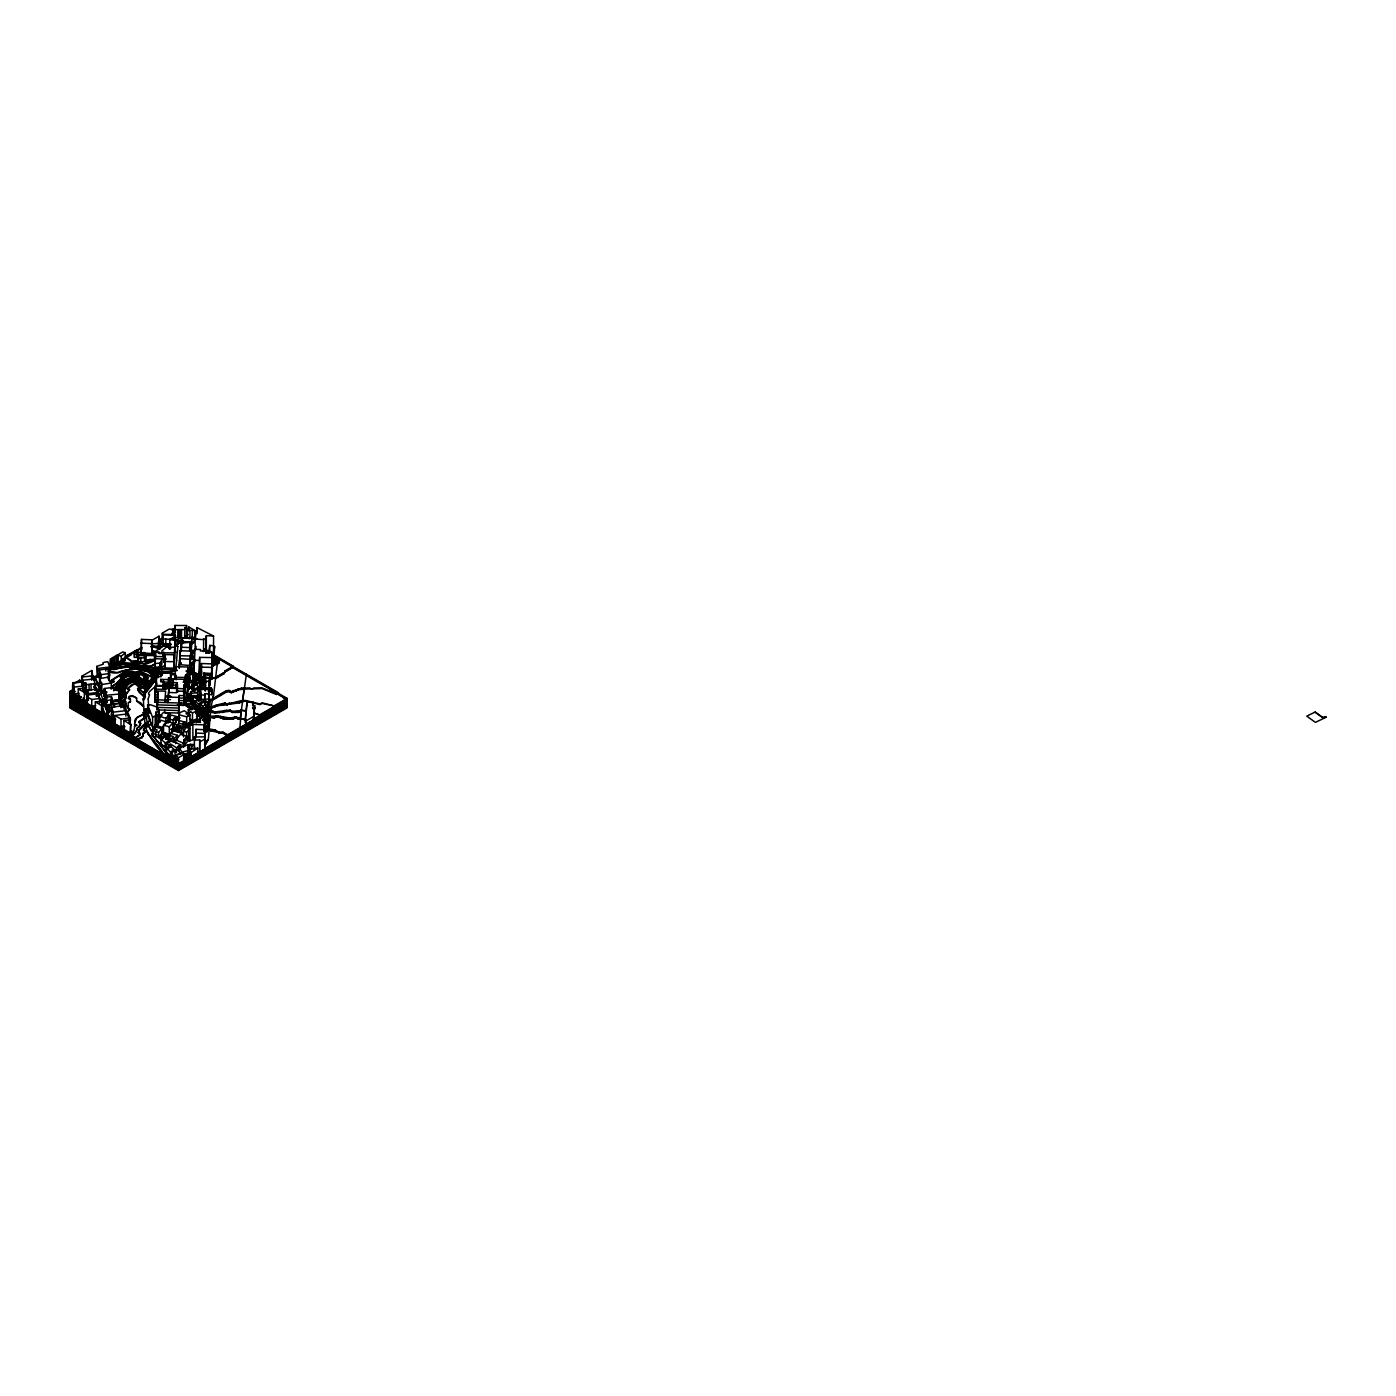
<?xml version="1.0" encoding="UTF-8"?>
<svg xmlns="http://www.w3.org/2000/svg" width="1396" height="1396" viewBox="0 0 1396 1396"><rect width="100%" height="100%" fill="white"/><g stroke="black" fill="none" stroke-linecap="round" stroke-linejoin="round"><path stroke-width="1.5" d="M121.347 701.926L119.288 700.74L121.347 701.926L121.347 703.933L119.724 704.247M122.935 704.631L122.813 701.717L120.754 701.158L120.562 699.361L120.876 696.534L122.935 695.348L120.597 698.873M125.64 703.549L125.64 701.333L123.581 700.146M125.78 703.636L125.291 708.104M128.38 705.765L127.856 707.807L129.915 708.994L127.35 711.663L128.17 715.38L127.35 712.292L129.915 709.622L127.856 708.435L128.38 702.746L130.439 701.56L128.38 702.746M130.439 702.188L130.439 699.187L128.38 698L129.409 696.22L132.498 695.627L136.616 698L132.498 696.255L129.409 696.848L128.38 698.628L130.439 699.187M136.616 701.001L140.717 702.746L143.683 706.655L136.616 701.001L136.616 698M69.8 699.658L137.715 739.496L142.2 737.629L143.369 732.917L145.428 731.731M169.527 756.283L165.409 754.66L165.409 748.657L167.415 747.436L165.409 748.657M165.409 754.66L165.409 753.561L169.527 755.777L169.527 759.127L169.527 758.028L69.8 700.286M196.539 675.524L194.009 675.821L194.009 674.006L198.005 673.884L198.197 675.35L196.539 675.524L196.382 679.032L194.009 678.945L192.98 676.1L194.009 677.793M162.861 671.79L142.479 669.033L154.433 670.342L154.433 671.581L160.488 669.312L160.488 668.056L124.768 664.67L142.078 663.554L145.132 664.513L152.827 661.338L145.969 661.966L145.987 654.235L154.572 654.358L154.572 656.242M173.837 629.177L173.819 630.207L171.987 630.259L173.837 629.177L173.819 634.36M174.919 625.443L174.884 629.613L178.025 629.596L178.007 637.623L180.381 638.269L184.656 637.501L184.778 635.861L186.453 635.808L186.541 625.53L174.919 625.443L174.884 635.546M205.456 689.45L205.491 685.506L203.956 684.616L203.38 681.283M205.491 677.915L205.456 681.178L209.26 681.318L209.522 677.967L201.198 677.793L201.443 673.57M246.272 675.315L246.377 674.251L241.142 711.89M175.407 635.11L174.779 639.211L165.81 639.246L162.739 638.722L162.634 634.936L175.407 635.11L175.407 640.572M165.06 661.495L165.217 654.584L174.326 654.759L173.889 668.16L165.06 667.951L165.06 661.495L173.889 661.721L174.326 654.759M165.06 667.951L165.217 660.413M174.57 652.874L174.709 647.221L166.159 647.238L161.831 651.042L161.831 652.822L174.57 652.874L174.57 659.278L174.832 636.75M154.572 654.358L154.45 659.854L155.549 656.225M134.487 651.164L134.4 654.235L137.052 654.323L137.052 657.446L134.4 657.376L134.487 651.164L137.279 651.269L137.279 654.41M134.4 657.376L134.487 654.305M208.039 720.039L209.854 719.935L210.395 713.74L208.353 739.531L205.142 745.447M138.169 657.499L138.431 659.47L138.221 652.229L144.835 652.944C142.078 656.731 147.592 657.83 144.73 658.319L144.591 661.599L138.379 661.756L138.431 658.842M186.541 625.53L186.453 627.903L184.778 627.956L184.656 629.596L178.025 629.596M144.591 661.599L144.73 654.48L138.169 654.358L138.379 661.756M204.654 732.691L204.654 717.649L199.733 718.172L199.541 721.732L191.235 720.476L191.235 724.768M160.994 666.852L161.762 658.982L155.078 658.72L154.747 667.305L160.994 666.852L161.081 661.582M204.636 686.134C199.715 689.118 207.463 686.256 202.595 685.419L202.176 682.33L200.762 688.211M179.299 668.44L179.63 659.191L181.358 658.807L190.24 659.278L189.594 670.429L190.327 668.667M190.083 661.913L190.502 667.585L190.24 659.278M190.24 663.658L190.327 669.295L190.502 661.948M190.083 667.567L190.24 664.915M154.851 647.465L158.725 647.308L159.022 644.376L158.9 646.784L161.465 647.273M162.39 633.034L162.32 634.273L172.825 634.499L172.964 629.212L169.125 629.142L162.39 633.034L162.32 639.926L162.39 638.042L158.83 640.101L158.882 641.706L161.936 641.34L161.936 640.083L162.145 644.917L163.349 646.086L168.776 646.156L159.58 643.643M169.823 639.525L174.832 640.467L175.146 636.07L169.823 639.525L169.823 649.035M125.64 701.333L123.581 700.775L125.692 698.192L123.633 700.007M125.692 698.82L126.111 693.69L129.549 689.572L127.49 688.385L131.468 684.895L135.726 683.639C143.247 684.598 135.185 691.683 139.583 687.216M193.416 675.664L194.637 649.297L200.535 649.489L200.343 650.92L209.871 651.356L212.593 652.822L212.07 673.012L212.593 652.822M205.334 678.543L201.198 678.421L201.443 663.536L211.878 663.885L211.546 678.7L211.895 651.897M155.235 662.105L155.549 651.827L159.004 651.897L158.865 653.52L164.03 653.677L163.664 662.35L164.03 653.677M154.747 667.305L155.078 661.861M174.832 651.88L175.146 636.07M160.488 669.312L175.669 669.277L176.559 660.221M179.63 660.291L179.107 667.48M137.052 657.446L137.279 651.269M204.095 731.295L204.654 717.649M189.699 647.587L190.135 642.247L181.428 643.207L181.131 647.255L189.699 647.587L189.699 651.129M171.185 644.69L162.739 644.184L162.651 640.031L159.196 641.026L162.651 640.659M206.835 688.874L211.878 689.013L211.668 691.491L208.318 691.404M208.318 694.527L211.668 694.632L211.878 692.137M176.559 660.849L177.275 651.792M181.34 663.571L179.63 663.589L180.171 650.78L190.868 651.025L189.961 660.936M179.63 660.919L180.346 651.88M179.735 661.39L180.171 655.806M204.095 724.838L192.857 724.454L192.892 739.95L188.792 740.944L189.036 723.163L191.235 723.006L191.235 720.476M188.792 740.944L189.036 723.163M192.386 674.687L193.573 670.499M192.98 677.2L192.474 672.924M200.727 681.108C203.816 677.13 195.196 674.826 200.169 673.413L199.645 670.935L199.331 675.263M201.931 679.817L201.879 681.074L201.931 678.037M162.983 688.769L162.983 686.256L155.305 686.012L154.747 692.224L157.8 692.311L157.12 709.883L157.8 692.311M155.357 688.088L154.747 694.719L157.8 694.824L157.12 704.858L178.601 705.521L179.299 698L183.888 698.14L185.581 679.974L187.116 680.027L187.849 672.052M155.602 687.931L156.422 676.571L161.029 676.711L161.378 672.872L170.818 673.221L170.818 675.734M156.422 679.067L154.747 697.232L157.8 697.337M185.581 677.461L183.888 703.148L154.747 702.258L155.671 689.659M156.055 685.611L156.422 681.58M157.8 699.832L157.12 707.371L178.601 708.034L179.299 700.495L183.888 700.652L185.581 682.487L187.116 682.522L187.849 674.565M163.681 683.743L168.288 684.075L170.155 677.88L168.619 677.828L168.445 679.608L160.784 679.363L160.61 681.143L163.681 681.231L163.28 688.176L163.681 681.231M161.604 672.942L161.762 671.249L170.975 671.528L170.975 675.298M161.762 673.745L161.604 675.437L161.762 671.249M162.983 686.256L162.774 688.472L168.916 688.664L167.852 702.677L167.904 699.623M163.524 688.036L163.681 686.151L165.042 685.82L164.885 687.809L163.524 688.036L184.289 688.769L185.581 674.949L187.116 675.001L187.116 687.547L184.045 687.46L183.522 692.992M167.904 702.136L164.833 702.031L165.601 691.212L154.869 690.88L154.747 702.258M165.845 688.56L165.775 689.45L155.026 689.118L155.026 691.631M166.246 687.268L166.403 685.698M166.752 685.419L166.595 687.303L167.956 687.059L168.113 685.087L166.752 685.628M167.433 685.453L167.276 687.024M167.782 685.174L167.607 687.146L168.968 686.815L169.143 684.843L167.782 685.366M168.288 686.989L168.619 682.853M169.649 683.185L169.492 684.965L169.492 682.452L177.17 682.696L177.17 685.209L168.794 684.913L168.637 686.902L170.347 686.483L170.504 684.511M168.916 688.664L167.852 700.181L154.747 699.745M169.474 684.755L169.317 686.535M169.492 682.452L169.649 680.69L173.418 680.969M170.155 680.393L170.975 671.528M170.312 681.108L170.975 674.041M170.155 684.79L169.998 686.361M170.853 684.424L170.678 686.204M171.027 686.326L171.185 684.337M169.823 684.878L169.649 686.658L171.359 686.239L171.534 684.267M171.865 684.18L171.708 685.942M172.214 684.092L172.04 685.872M185.162 679.381L172.895 678.997L172.563 685.052M172.72 683.29L172.389 685.785M172.895 684.023L172.72 685.977L163.524 685.506M174.762 678.02L174.762 675.507L176.28 675.559L176.28 678.072L174.762 678.02L175.582 666.642L187.849 667.026L187.116 687.547M174.919 678.753L175.25 675.158M175.966 679.102L176.28 675.559M175.791 688.403L175.966 684.127M176.123 679.835L176.28 678.072M177.17 682.696L176.629 691.055L184.289 691.282L184.289 688.769M176.629 691.055L177.17 685.209M176.96 692.433L177.501 686.675M177.327 688.455L177.501 684.162M183.888 695.627L179.299 695.487L178.601 713.059L164.78 712.623L164.78 710.11M179.299 703.008L178.601 710.547L159.266 709.953M178.601 713.059L179.299 695.487M180.834 705.294L181.026 702.886L180.834 705.294L183.888 705.381L185.581 674.949M183.522 690.479L184.045 684.947L187.116 685.035L187.849 677.06M187.849 667.026L187.116 677.514L176.123 677.322M205.317 690.444L205.456 687.844L211.145 687.931L211.145 689.816M211.546 678.072L211.878 674.547L207.707 674.408M180.346 652.508L181.183 643.451M177.275 652.421L177.816 646.453L176.036 645.999L177.816 646.453M191.531 655.911L193.067 656.19L193.067 659.331L191.531 659.034L192.665 652.124M191.531 659.034L191.706 653.851M194.637 660.343L193.416 673.151L196.103 673.256L199.209 676.606L199.645 657.376L212.07 657.586M199.331 675.891L199.645 657.376M209.889 652.264L206.346 651.775M209.924 674.774L209.627 677.584L205.491 677.392L205.474 674.634L209.924 674.774L209.627 685.872L210.255 673.448L203.973 672.959L204.043 682.312L206.486 682.365M200.745 700.513L200.919 693.149L197.517 690.898L204.601 688.961L209.4 689.135L208.911 701.281L209.4 689.135M204.758 693.672L204.619 702.52L204.758 693.672L208.911 693.812M245.19 719.306L246.028 722.465L245.19 719.306L246.987 701.996L252.973 702.205L252.973 705.346M245.19 722.447L246.987 703.881M173.034 638.845L178.426 640.502L175.32 642.579L175.32 645.72L178.391 643.94L177.676 643.19M246.028 722.465L245.871 724.105L246.028 719.341M190.222 669.923L192.578 668.422L190.519 667.236L194.184 664.374L194.637 659.087M194.027 668.318L193.416 674.408L199.331 674.634M199.628 742.026L199.837 740.037L194.428 740.055L194.41 736.931L204.95 736.879L205.02 738.903L199.628 742.026L199.628 751.432L199.837 740.037M252.973 702.205L252.606 705.504L254.648 705.573L254.648 708.697L252.606 708.627M252.606 707.371L254.648 707.44L253.426 719.743L254.648 705.573M193.241 682.347L193.765 676.589L199.541 676.641L199.349 681.405L199.663 678.107M191.339 641.881L181.218 641.514L181.637 637.832L191.758 638.199L191.339 648.337L191.758 638.199M181.218 647.971L181.637 643.661M190.414 661.582C189.123 656.452 193.381 655.509 190.589 659.453M141.013 653.625L141.485 639.385L152.216 639.839L152.042 650.676L154.607 651.566L152.042 650.047M141.013 652.996L141.485 649.245M143.16 653.712L151.745 654.078L152.216 639.839M151.745 654.078L152.216 650.327M211.145 687.931L210.848 690.305L205.317 689.188M196.051 681.039L196.173 680.009L197.586 680.707M199.349 678.282L193.241 679.206M196.173 680.637L196.016 682.47L196.173 678.124M143.125 735.395L143.369 732.917M205.421 703.061L205.631 701.542M134.557 724.21L136.616 725.397L134.557 724.21L136.616 717.631L143.579 713.967L145.638 726.618L148.569 724.943M136.616 724.768L134.557 725.955C135.15 731.399 128.1 740.63 130.753 724.489L123.878 720.528L123.878 729.619M143.369 733.546L145.428 732.359L145.533 730.998L143.474 729.811L145.062 726.775L145.638 727.717L148.569 726.042L146.109 717.893L146.126 716.637L148.604 715.433L138.658 722.447L140.717 723.652L139.687 725.431L140.717 723.023L138.658 721.819L146.109 716.794M205.177 699.571L199.942 702.781L200.588 707.999L198.372 707.807L195.231 705.155L195.231 701.385L199.907 699.117L205.177 699.571L205.055 704.125M195.929 712.71L208.353 712.815L206.957 718.033M207.987 716.357L207.568 718.661L202.298 716.724L207.987 716.357L206.957 718.504M213.518 653.415L214.635 646.557L212.75 645.667L209.766 645.406L208.493 652.909M216.171 660.325L214.391 658.65L216.171 660.325L215.682 662.245L213.745 662.507M196.086 711.088L198.756 712.152L210.656 710.198L210.988 706.638M210.656 710.198L210.936 707.789M205.177 741.084L204.636 744.783L205.177 729.724L196.068 729.34L195.44 738.693M238.454 711.803L240.513 710.616L246.254 710.913L241.334 709.988L239.92 727.543M244.3 687.931L242.73 698.785M185.93 671.057L189.49 671.092L189.786 663.606M189.49 671.092L189.786 669.26M122.08 697.86C127.786 694.44 117.177 700.635 124.017 701.647L123.424 706.969M122.935 695.976L123.965 691.544L121.906 690.357L125.047 687.076C126.216 679.974 134.801 677.775 139.966 682.312C144.818 694.231 147.208 688.699 153.839 679.154M213.989 660.395L214.321 660.203M214.635 646.557L213.518 664.705L213.553 636.053L197.115 627.642L195.143 639.141L195.143 649.14M195.248 674.704L194.637 672.575L193.416 672.523M213.553 636.053L206.346 635.651L205.805 638.81L203.502 639.595L195.143 639.141M205.805 653.049L206.172 650.955L208.807 651.286L209.156 652.979M195.475 650.204L196.138 646.383M217.985 657.865L213.518 695.679C208.632 704.282 224.337 689.188 229.206 690.479L231.247 691.666L241.543 688.088L249.779 687.931L251.838 689.135L253.88 687.931L262.116 687.931L276.513 693.882L278.45 693.393L276.513 694.51L262.116 688.56L238.454 689.31M210.988 707.266L213.518 695.208M191.706 656.993L192.02 655.195M209.487 702.397L210.063 699.221L205.631 699.03L205.387 700.862L209.487 702.397L209.487 705.521L210.063 699.221M195.597 712.867L197.866 713.164L197.866 714.42L208.056 714.996L207.568 721.802L206.957 717.247M124.139 697.302L125.431 691.317L123.389 690.13L125.849 688.158C126.739 677.252 146.144 682.278 139.6 689.607L144.783 694.423L145.324 692.399L144.032 691.77L153.839 679.782M135.377 719.306L134.854 721.994L135.063 720.894M136.616 730.143L137.017 727.997L139.356 726.182L137.017 728.625C136.285 735.378 128.135 738.03 136.616 730.771M204.968 723.564L204.025 728.503L206.905 728.677L207.847 723.756L204.968 723.564L204.34 730.003M223.028 732.813L218.91 732.813L214.792 730.283L207.428 729.096L207.847 726.269L204.968 726.077L204.514 729.096M204.025 731.644L206.905 731.818L207.847 723.756M191.339 687.338L187.465 690.287L189.734 676.833L188.303 675.978L190.1 672.383L188.076 672.122M185.284 703.619L189.35 681.876M191.863 708.749L191.863 709.849L185.284 705.189L189.35 683.133M178.007 637.623L174.884 637.518M160.994 663.083L154.747 663.536M189.734 677.304L188.303 676.449L189.647 675.594C190.17 671.005 197.098 665.648 190.118 672.209L190.118 673.465L194.794 673.762M166.159 672.645L166.525 673.134M192.735 651.949L193.137 650.239L193.137 653.38M194.184 683.15L194.672 681.789M194.271 683.429L194.672 681.318M139.356 726.81L139.687 724.803M197.831 688.071L197.743 688.42M209.609 682.435L210.255 673.448M200.658 687.966C198.773 693.847 202.734 683.499 199.035 689.327M191.741 746.755L192.002 745.691L191.112 749.268L188.826 749.024L190.065 744.295L194.376 744.591M190.065 744.295L189.49 746.371M194.864 678.98L194.009 677.845M69.8 699.03L135.936 737.838L140.368 733.982L138.326 732.778L139.077 729.811L143.16 725.048L150.297 720.266L147.627 713.042M138.326 732.778L139.077 729.811M153.839 678.526L146.039 688.298L140.717 681.231C135.22 676.554 125.675 678.421 124.261 685.994L120.44 690.566L122.499 691.753L121.696 694.632L119.393 696.552L119.637 695.191L121.696 694.632M123.965 691.544L123.092 694.423M139.077 730.44L150.297 720.266M192.753 671.336L192.578 671.912M191.741 746.598L191.112 748.797L188.826 749.024M148.203 698.995L149.564 694.667C143.858 692.503 164.013 683.935 153.839 681.3M145.533 731.626L143.474 730.44L145.062 727.403L151.483 724.454L147.627 714.298M190.589 660.081L191.584 658.58M205.142 744.975L206.678 741.451M188.896 715.816L189.35 714.578M145.324 693.917L143.422 699.099L145.324 693.027L144.032 692.399L153.839 680.41M145.324 694.911C139.251 706.306 148.657 695.749 144.032 694.283L153.839 682.295L144.032 694.911L145.324 695.54M120.405 692.643L118.503 691.072L123.529 684.93L118.503 691.072M120.562 692.887L120.562 692.259M138.344 661.355L131.8 661.739L126.321 657.778L127.053 655.317L137.89 649.576L136.337 649.96M126.321 657.778L127.053 655.317M195.178 682.819L195.51 681.353M123.965 692.172L121.906 690.985L125.047 687.705C125.937 678.124 139.286 680.027 141.572 684.738M188.041 690.182L192.09 685.488L194.027 686.605L194.027 683.464L191.845 684.825L191.374 687.705L192.229 682.504L194.027 683.464L195.614 682.504M122.499 691.753L122.412 692.678L120.44 691.195L124.261 686.623C125.675 679.049 135.22 677.182 140.717 681.859L146.039 688.298M139.687 735.552L140.368 733.354L138.326 732.167M124.401 683.691L126.408 679.468C134.487 673.832 142.846 680.864 146.807 687.129C142.06 681.3 134.47 674.53 126.408 680.096L125.256 681.178M126.111 693.69L126.024 694.615L129.549 689.572M189.908 638.251L189.978 630.294L195.091 630.591L188.879 627.013L187.396 630.137L187.396 637.92L195.039 638.478L195.091 630.591L195.039 638.478M116.985 690.671L122.796 684.511L124.89 679.625L122.831 678.439L127.856 675.524L139.809 678.142L147.383 685.802L141.869 679.957L137.611 677.653L127.856 676.153L122.831 679.067L124.541 680.149M113.565 690.444L122.01 683.429L123.494 679.8L121.836 678.386M122.01 683.429L123.494 679.8M123.529 685.558L124.401 683.063M186.855 636.297L187.814 634.168M185.494 637.867L187.814 634.796M190.205 664.409L194.463 660.57M190.205 665.037L194.463 661.198M142.2 737.629L143.125 735.169M125.431 691.317L123.389 690.758L123.79 689.345M159.284 711.262L155.794 712.222L155.794 722.133L159.284 721.174L159.284 711.262L157.713 707.371L150.785 704.84L147.627 705.015L147.627 714.927L152.6 727.176L155.2 726.67L157.573 724.158L156.596 725.78L155.462 724.507L156.666 725.205L151.78 734.558L172.389 760.297M159.284 720.545L155.794 721.505L156.718 724.419L151.78 734.558M123.79 689.973L125.849 688.786C127.839 680.602 139.827 679.747 141.659 688.42M122.01 682.801L113.565 689.816M163.018 653.345L163.716 652.054L163.018 656.469L163.018 653.345L158.132 652.892M187.535 673.273L188.809 670.446L187.692 676.257M187.535 673.745L188.076 671.493M156.16 722.796L158.359 722.779M154.502 726.356L155.462 724.507M156.404 722.221L156.16 722.639M155.462 725.135L151.641 730.876L148.587 726.095M178.863 722.064L178.863 714.735L180.136 712.501L184.359 710.739L189.943 714.874L189.943 722.221L186.698 724.14L182.789 723.093M116.985 690.043L120.737 685.07L122.796 684.511M73.552 691.858L69.8 694.021L104.77 714.211C99.884 708.522 108.609 718.399 109.586 710.547L109.097 709.308L107.003 709.587L106.131 707.353M75.419 691.404L69.8 694.65L104.962 714.944L110.476 710.424M118.974 682.801C116.514 688.682 110.546 691.247 118.974 682.801L122.202 679.922L121.033 676.868L124.715 674.233L129.671 673.221L138.379 675.001C140.368 671.755 149.232 677.13 143.596 678.648L148.639 683.01L153.839 676.03L149.285 672.418L162.425 673.518M130.805 732.952L133.772 730.893M117.665 681.911L121.068 678.63L119.934 680.986L112.483 686.186L117.665 682.539M168.41 733.964L167.625 735.936L168.41 733.964L163.541 732.516M210.255 679.241L215.56 677.357L215.56 678.613L224.058 673.71L225.088 670.83L233.184 666.171L212.332 653.974M224.058 673.71L225.088 670.83M152.408 729.951L154.502 726.199M108.399 668.841L109.062 678.91L108.399 668.841L99.203 669.905L99.203 677.444M108.452 677.688L108.748 669.644M153.42 735.954L151.78 734.087L153.717 730.858M118.974 683.429L122.202 679.922M129.549 690.2L127.49 689.013L133.527 684.337L135.726 684.267L139.583 687.844M185.965 637.536L186.855 636.768M135.377 719.917C137.611 714.822 145.376 715.799 147.627 712.414M192.09 685.942L187.465 689.816M173.121 720.109L176.105 716.427L171.254 715.118L168.27 718.8L173.121 720.109L173.121 726.444L175.111 724M175.285 719.272L177.152 716.986M173.732 724.088L177.1 719.97L185.127 722.151L185.127 725.274L183.277 727.543L178.775 726.321L177.257 728.171L173.732 727.211L173.732 724.088L177.257 725.03L178.775 723.18L183.277 724.402L185.127 722.151M183.958 726.077C195.37 725.519 179.578 729.183 185.127 724.646M121.068 679.259C117.805 673.936 126.774 671.842 130.439 672.157L132.498 673.343L138.954 672.331L143.98 673.849L148.063 677.584L146.004 679.398L149.372 681.475L153.839 675.402L149.285 671.79L163.349 672.942M121.766 678.543L127.909 674.966L130.962 676.118C142.933 671.162 146.824 695.505 153.839 676.659L150.803 674.251M147.383 685.174L153.839 677.287M146.807 686.5L153.839 677.915M144.032 693.376L153.839 681.039M145.324 692.399L145.324 694.283L144.032 693.655L153.839 681.667L153.839 674.774L149.285 671.162L166.525 672.663L177.065 670.097M158.603 737.385L158.603 732.429L161.692 728.729L155.34 726.95L153.508 728.764L153.508 733.72L157.155 734.82L155.706 736.477L158.603 737.385L161.692 733.685L161.692 728.729M152.6 727.176L152.6 717.265L156.718 714.979L155.794 712.222M156.718 724.419L158.219 724.873M188.757 737.193L186.628 739.653L186.628 732.185L188.757 729.742M206.678 740.979L208.353 739.531M155.706 736.477L155.706 731.521L157.155 729.864L153.508 728.764M183.522 736.931L183.522 731.33L184.935 729.724L181.532 728.625L181.532 734.226M167.45 736.547L163.96 735.727L162.477 739.165L159.319 738.257L159.319 736.373L162.634 732.691L169.335 734.523L167.45 738.432L169.335 736.407L169.265 726.81L172.772 723.041L166.717 721.086L163.541 725.117L163.541 733.144L169.265 734.837L172.772 731.068L172.772 723.041M159.319 738.257L161.535 735.797M169.527 739.13L169.527 735.36L171.237 733.476L177.449 735.308L177.449 739.077M175.599 743.632L175.599 739.828L180.608 734.348L187.169 736.355L187.169 742.061L183.975 745.551L184.9 745.83L184.9 740.124L183.975 739.845L183.749 747.087M200.099 685.471L200.535 688.821L200.099 685.471L201.478 683.97M200.099 688.612L201.478 687.111M183.975 739.845L187.169 736.355M192.578 668.422L190.519 666.607L194.184 663.746M184.9 740.124L183.749 741.363L184.481 745.412M183.155 746.843L183.155 743.038L184.481 741.59M165.88 718.277L169.876 713.967L163.541 712.344L159.79 716.392L165.88 718.277L165.88 722.203M170.068 719.01L168.218 721.017L169.788 721.121M167.223 722.744L170.068 719.638M165.409 739.147L169.527 736.774L167.45 737.803L163.96 736.966L162.477 738.536L159.319 737.629L162.634 733.947L167.625 735.308M173.732 726.583L177.257 727.543L178.775 725.693C191.304 725.815 166.176 734.785 172.772 730.44M123.494 680.428L121.766 677.915L128.903 674.303L138.204 676.065L147.959 683.848M162.25 727.403L167.188 722.151L161.273 720.301L156.335 725.554L162.25 727.403L162.25 733.057M201.024 683.848L202.123 682.679L199.785 681.929L196.016 685.209M111.924 679.852L113.983 681.667L111.924 679.852L125.588 671.11L135.517 672.087L139.687 670.935L151.012 676.292L153.839 674.792M111.924 680.48L125.588 671.738L135.517 672.715L139.687 671.563L151.012 676.92L153.839 675.42M196.016 681.841L193.241 681.719L193.608 679.904L188.617 683.743L193.608 678.805M191.269 681.44L193.608 679.276M218.91 662.995L217.654 659.348L217.165 664.67L218.91 662.995L218.91 661.896L211.756 666.695M184.953 728.625L189.228 724.227M191.618 658.249L190.868 651.025M212.192 656.399L218.299 659.872L218.91 662.524L212.995 666.084L211.756 667.323L212.593 668.248M175.582 740.962L174.273 742.271L174.273 738.501L177.449 735.308M102.658 705.678L104.403 704.09L103.321 701.228L108.783 716.253L107.632 713.565L104.962 715.101L110.179 718.102M102.658 706.306L105.066 704.177L104.665 702.45L106.986 702.153M105.066 703.549L102.658 706.149M197.813 719.568L185.79 726.234L185.79 727.333L188.041 727.333M185.79 726.705L200.169 718.888M145.987 654.864L152.077 654.951L153.368 653.747M117.508 662.699L121.208 664.095L121.208 656.364L125.256 652.752L122.9 651.88L117.508 654.986L117.491 664.496L110.895 666.747L111.104 668.44L114.437 669.417L114.437 668.16L122.325 666.817M130.788 664.531C127.245 666.52 117.875 662.367 125.256 659.209L123.145 658.423M121.208 664.095L125.256 660.465L125.256 652.752M188.949 638.007L192.386 637.431L196.784 638.722M194.219 684.092L194.219 680.951L195.614 679.992L199.75 680.934L195.859 684.406L193.538 683.307L193.538 686.431M145.655 677.461L140.891 674.512L138.379 675.629L129.671 673.849L121.033 676.868M181.532 728.625L183.783 726.635L189.804 728.52M120.3 676.432L126.582 672.942L136.895 674.146L138.954 672.959L146.039 675.664L148.063 678.212L146.004 679.398M112.186 666.136L112.186 658.301L118.224 656.05L116.583 655.405L111.82 658.144L111.82 665.997M117.491 664.496L118.224 656.05M148.953 667.497L154.939 663.938L146.894 668.056L131.119 666.084L120.963 667.183L116.025 669.085C105.642 670.499 112.64 646.714 110.249 666.904L131.346 654.707M189.594 669.801L192.578 667.794M135.936 737.21L139.687 734.924M111.104 668.44L110.895 666.276L117.491 663.868L118.224 663.257L116.583 662.611L117.508 662.088L121.208 663.466L125.256 659.837L123.145 659.052M193.538 683.307L195.719 681.545L194.219 680.951M171.289 732.028L176.751 729.009L172.65 727.63M212.192 698.96L212.157 700.426L226.117 692.172L229.206 691.561L231.247 692.765L238.454 689.781L244.3 689.188M191.269 681.283L188.617 683.29M178.863 714.735L186.698 716.794L189.943 714.874M199.035 686.815L200.535 685.68M200.535 688.821L199.035 689.956L199.07 686.623L194.515 684.18L191.618 685.925L191.618 689.048L193.712 690.252L192.596 690.915L192.596 687.774L193.712 687.111L191.618 685.925M179.578 642.125L181.323 640.642L181.131 650.798M175.024 645.702L182.841 640.118L181.323 641.427M181.323 641.898L182.841 640.747M108.783 715.782L110.877 718.364L112.692 717.317L111.488 713.827M110.877 718.364L112.744 717.282M194.393 705.538L189.682 700.618L185.738 701.001L185.738 699.902L189.682 699.518C190.432 701.071 194.917 700.53 192.107 698.942L192.945 698.576L191.845 697.459L199.628 695.121M195.58 697.162L199.628 695.749M181.183 643.608L182.946 642.195M181.183 644.08L182.946 642.823M212.157 699.169L209.278 700.879M201.408 674.268L201.582 671.581L199.645 671.546M200.867 672.697L199.645 672.174M199.436 722.046L199.436 718.923L202.333 716.951L208.196 719.847L205.299 721.802L205.299 724.943M194.219 682.993L195.178 682.19M104.595 693.114L103.915 694.283L105.991 697.442L100.652 700.757L99.203 696.988M102.048 700.583L105.311 698.454M100.652 701.856L102.885 699.274M192.072 722.29L186.349 725.711M193.346 687.547L191.618 688.577L194.637 691.596M191.618 689.048L193.346 688.019M100.669 677.008L97.528 677.374L96.813 666.381L103.339 664.147L102.885 662.873L104.526 662.175L107.893 661.774L109.708 667.044L109.708 675.943M86.046 684.843L82.381 685.296L82.085 676.065L91.752 670.499L93.515 679.957M72.906 682.941L81.108 681.58L82.696 686.117L73.936 687.111L72.906 682.941L73.534 691.474L72.575 691.544L72.575 684.755M152.286 640.066L159.074 636.21L159.737 645.598L158.533 645.65L158.533 641.828L159.737 641.776M125.117 657.062L141.781 647.447M122.9 658.964L141.781 648.058M94.876 677.025L100.442 673.186M109.743 667.829L120.039 661.879M212.192 655.143L287.122 698.401L287.122 707.824L178.461 770.557L69.8 707.824L69.8 691.509L73.726 689.24M82.085 684.424L85.296 682.557M92.066 678.648L100.442 673.814M108.748 669.016L119.882 662.594M73.517 689.99L69.8 692.137L78.298 697.04L81.247 696.656M92.066 679.276L99.535 674.966M116.165 665.369L119.969 663.17M162.704 638.495L158.83 640.729L158.935 636.227L159.737 645.598M73.517 690.619L69.8 692.765L87.32 702.869L86.604 701.141M158.987 641.27L162.704 639.124M73.517 691.247L69.8 693.393L95.329 708.121M159.58 643.172L167.468 644.778L168.776 646.784M73.552 693.114L69.8 695.278L113.46 720.476L115.257 719.429M73.447 686.832L73.447 693.62L69.8 695.906L114.821 721.819M159.58 644.254L162.093 644.219M113.983 669.155L131.119 666.555L137.785 666.66L139.844 668.003M119.463 671.703L135.238 668.143L150.785 672.349L135.238 668.771L131.8 669.958C124.663 668.318 118.887 674.442 111.924 672.715C105.607 669.539 118.503 673.605 119.463 672.331M69.8 691.509L77.705 696.081L79.52 695.034M79.52 695.662L77.705 696.081M95.574 689.641L94.073 678.98L82.678 680.218L83.551 682.941L85.68 682.714L86.308 692.643L88.157 692.451L84.755 693.934L88.157 691.823L86.308 692.015L85.68 690.043L83.551 690.27M114.437 668.318L124.994 666.328L129.741 666.869L129.741 667.969L137.785 667.288L146.894 669.155L149.878 667.585L174.884 669.679M175.024 645.092L175.896 645.144M175.024 645.231L179.578 642.596M113.983 681.667L111.924 682.853L109.865 681.667L113.983 681.039M99.535 684.721L101.315 689.31L100.076 691.282L103.321 701.385M101.315 689.31L98.54 691.195L95.155 690.339L96.481 689.38L100.076 690.2L97.999 685.139M100.076 690.828L96.673 690.27M96.673 690.741L100.076 691.282M154.537 660.43L155.34 659.976M83.254 697.808L84.912 700.862L88.123 699.082L87.076 696.272M100.652 700.6L98.418 695.731L105.625 691.195L105.817 706.202L111.593 705.469L111.296 699.047L112.273 698.925L112.273 704.561L111.418 702.223M96.219 696.081L104.857 691.91M190.502 643.992L194.219 641.828M190.502 644.62L194.219 642.457L194.219 639.455M100.652 701.385L102.048 701.054M162.425 674.128L149.285 673.047L149.285 670.534L154.433 670.342M156.841 670.778L153.106 671.057M143.596 678.648L145.655 676.833M153.49 670.865L165.094 665.718L154.433 671.11M115.484 700.879C118.538 700.181 113.704 701.979 112.151 701.298L113.669 703.916M139.6 689.607L141.659 687.792M213.71 662.751L215.682 662.245M115.257 720.057L113.46 720.476M200.169 673.413L198.232 675.437M201.722 677.322L202.961 676.589L201.931 678.665M121.435 726.339L122.115 725.937M203.991 678.561L203.956 685.244L203.816 683.918M189.28 688.054L191.339 686.867M143.579 715.206L147.732 712.641M210.255 679.869L224.058 673.099M233.184 666.642L215.56 678.142M191.706 693.376C187.308 693.48 184.185 695.522 190.624 695.051L190.746 696.552L196.627 695.923M225.088 671.93L233.184 667.253L233.184 666.171M215.56 677.514L224.058 672.628M186.628 694.719L190.624 694.58M136.616 725.397L134.557 725.955M191.008 700.129L191.025 701.595L191.269 695.871L191.269 697.232L188.041 698.558L186.069 698.646L186.069 697.546L194.445 695.522L190.746 696.081L191.706 693.219M203.868 688.682L205.456 687.774M203.868 689.31L205.456 688.385M145.271 724.175L147.749 722.744L148.587 725.623M147.924 734.034L147.924 733.424C188.408 782.842 145.254 738.554 145.271 724.646L147.749 721.959M148.569 724.786L151.483 723.826M147.156 726.391L148.569 725.571L151.117 730.806M185.738 700.373L192.369 701.054L193.224 700.6L191.845 698.087L194.847 697.11L198.197 700.966M193.206 700.583L191.845 696.831L194.847 695.854L198.86 699.728L198.86 701.612M173.523 718.992L177.152 717.3L177.24 719.219L174.744 720.162M200.204 705.87L199.942 705.922M200.204 706.498L200.588 707.999M209.278 701.507L226.117 691.544M238.454 689.153L231.247 692.137L229.206 690.95L226.117 691.701M196.086 709.988L201.216 710.581L216.328 705.05L225.088 702.973L227.147 704.16L241.543 700.6L245.661 700.443L260.057 704.003L262.116 702.816L274.105 705.922L287.122 698.401M210.936 707.004L211.494 708.121L201.216 711.21L196.086 710.459M203.991 710.442L204.88 709.918M211.494 707.65L219.434 704.928L211.494 708.121M214.269 706.865L225.088 703.444L227.147 704.631L229.206 703.444M208.615 716.741L206.573 715.398C203.729 714.089 191.828 719.097 199.105 714.578L208.353 714.071L208.353 712.815M196.888 713.304L209.034 710.983L214.792 711.925L230.218 710.145L232.277 711.332L238.454 711.332L241.334 710.145M174.552 730.108L170.94 729.026L174.552 729.951L174.552 731.19L176.751 728.852L182.754 726.775M197.866 714.42L209.034 712.065L214.792 713.024L230.218 711.245L232.277 712.431L238.454 712.431L241.334 711.245M166.787 738.99L169.527 737.402L168.794 736.355M219.434 705.556L239.484 702.886L242.712 701.699L242.712 700.443M210.447 716.322L217.375 715.816L229.886 718.085L236.064 716.898L240.164 718.329L241.142 712.361M208.056 716.881L210.133 717.387L210.447 716.165L210.447 717.422L214.094 717.998L217.375 716.916L224.058 718.992L232.626 719.184L236.064 717.998L240.164 719.429L240.164 718.172L245.469 719.708L238.123 718.556M232.626 718.556L236.064 717.527M234.668 717.527L232.626 718.713L224.058 718.364L217.375 716.288L214.094 717.527L208.615 716.584M222.33 704.858L245.661 701.071L260.057 704.631L262.116 703.444L274.105 705.922M177.501 757.138L178.461 757.696L184.359 754.294L183.26 752.845L175.687 754.747L175.687 760.715L177.501 763.089L177.501 757.138L175.687 754.747M186.017 758.569L186.157 755.445L187.465 754.695L187.465 758.447L186.017 758.569L186.017 754.8L187.465 754.695M191.392 752.427L197.674 748.116L189.978 749.268L191.392 756.196L189.978 749.268M245.871 720.982L253.426 716.602M186.698 755.76L190.781 753.404L190.781 756.545L189.245 756.056L189.245 752.915L183.277 754.084L184.638 759.162L186.698 758.9L186.698 755.76L184.638 756.021M259.551 714.944L254.037 712.99L259.551 714.944L287.122 699.03L230.916 666.59M253.426 719.115L287.122 699.658L270.266 689.921M207.428 728.468L210.674 730.911L223.028 733.284L227.583 735.919L227.583 734.82L287.122 700.286L283.371 698.122M227.583 735.291L287.122 700.914M205.282 748.326L227.583 735.448L223.028 732.656L218.91 732.656M287.122 701.542L178.461 764.275L69.8 701.542M287.122 702.171L178.461 764.903L69.8 702.171M287.122 702.799L178.461 765.532L69.8 702.799M287.122 703.427L178.461 766.16L69.8 703.427M287.122 704.055L178.461 766.788L69.8 704.055M287.122 704.683L178.461 767.416L69.8 704.683M287.122 705.312L178.461 768.044L69.8 705.312M287.122 705.94L178.461 768.673L69.8 705.94M287.122 706.568L178.461 769.301L69.8 706.568M287.122 707.196L178.461 769.929L69.8 707.196M194.637 692.224L194.637 689.083L199.07 686.623M167.415 748.064L161.709 745.481L160.435 738.589L164.204 736.495L169.317 739.548L169.317 742.724M204.88 709.29L198.459 708.749L194.498 706.708L189.734 707.702L189.734 706.603L196.086 704.614L195.231 703.898M169.317 739.548L180.834 744.923L180.834 748.099M160.435 738.589L165.217 742.864L168.55 741.049L169.963 741.922L166.456 743.824L166.525 752.095L170.434 755.637L170.434 751.868L166.525 748.326L171.132 746.633L175.041 750.176L175.041 753.945M167.415 747.436L161.709 744.853L160.435 742.724M178.339 746.284L178.74 751.31L178.339 746.284L180.834 744.923M166.456 743.824L168.811 745.255L170.766 744.208L176.524 747.733L176.524 752.514M176.524 747.733L178.74 746.546M175.669 668.649L174.552 669.347M196.016 722.831L199.593 720.964M124.768 664.67L124.227 663.1L142.078 662.926L144.137 664.112L152.827 660.709M137.715 738.868L142.2 737.001M146.109 717.893L144.259 718.853L144.259 717.596M179.037 751.659L179.037 747.89L188.198 744.661L189.018 756.074M202.856 706.027L205.613 704.718L206.817 705.573L206.817 708.697L209.243 707.563L209.243 704.422L205.247 701.595L200.064 704.055L202.856 706.027L202.856 709.151L205.613 707.859L206.817 708.697M206.817 705.573L209.243 704.422M209.243 706.934L202.856 708.522L200.064 706.551M1315.119 712.065L1306.761 716.148L1315.433 722.378L1326.2 717.178L1322.85 717.596L1315.119 712.065L1322.85 717.788L1325.24 716.672M126.321 657.15L131.8 661.111L138.344 660.727M194.69 720.825L197.813 719.725M96.219 695.452L100.983 693.463M193.224 701.228L193.224 699.361L192.334 701.595L193.224 701.228L192.107 700.199L192.945 697.948M192.107 700.199L191.845 696.831M188.268 715.537L188.268 709.709L193.869 707.231L197.045 710.878L197.045 718.661L192.474 720.668L189.664 718.556M188.268 709.709L192.474 712.885L197.045 710.878M198.197 700.338L200.483 699.972M196.295 707.877L198.023 706.9L194.219 708.767M110.982 688.856L112.186 688.385M190.624 695.051L190.606 691.753L197.586 689.135L200.78 691.578M174.744 719.533L179.822 717.701M170.434 751.868L175.041 750.176M185.354 702.554L187.622 703.706L194.061 702.397L188.39 704.299L185.354 703.026M188.792 725.885L192.857 724.454M192.334 699.71L194.288 701.333L198.86 699.728M177.24 719.219L179.822 718.329M186.279 713.6L189.769 712.431M186.279 713.914L189.769 712.745M185.354 703.636L187.622 704.806L192.631 704.16L196.696 707.58L194.219 708.295M174.413 717.823L178.88 716.532M174.413 718.451L178.88 717.16M175.512 632.283L171.987 633.767M194.219 708.924L204.88 709.133L204.88 710.39M194.219 709.395L210.656 709.726M188.582 752.304L189.088 748.431L187.588 746.354L189.141 745.97M187.588 752.008L189.141 751.624L188.198 750.298M172.458 757.854L171.568 752.758L174.849 750.804L178.234 750.053L180.922 753.997L172.929 755.794C170.836 747.994 173.087 765.305 171.865 754.224M171.865 757.976L172.929 759.564L176.926 758.674M175.146 760.471L174.448 756.3L175.146 760.471L178.723 759.686M110.965 666.067L116.043 665.351M110.965 667.323L124.227 664.356M142.479 668.562L124.994 666.956L110.057 669.504L112.308 669.173M116.043 665.508L124.227 663.728L149.878 666.485M175.407 639.944L181.323 640.642M100.983 692.992L97.546 683.412L101.646 682.627M101.646 683.255L94.387 684.04L94.998 685.715M162.861 672.261C143.038 670.83 173.261 671.528 160.296 672.122M170.556 671.563L177.065 670.569M170.556 671.72L173.645 671.127M236.395 690.357L231.247 692.294L229.206 691.107M198.756 711.524L201.216 711.053M173.75 725.048L174.622 724.873L173.75 725.676M106.864 696.744L105.782 696.936L106.811 696.796M107.021 697.354L104.892 697.128M107.021 697.983L104.892 697.756L104.7 694.824M113.128 669.644L114.437 669.417M99.203 669.905L100.983 674.652L109.342 673.5L109.342 681.021L108.33 678.945L109.045 671.389M194.445 696.15L186.069 698.175M99.535 685.977L99.535 678.578L107.824 677.217L111.296 683.045L111.296 688.594M99.535 678.578L101.838 684.494L111.296 683.045M101.838 691.282L105.136 690.776M99.535 685.349L101.838 691.91L105.625 691.317L105.799 698.75M118.834 692.608L119.986 692.433L119.986 699.588L118.834 699.762L118.834 692.608L119.288 701.368M106.131 704.84L107.003 707.074L112.134 707.702L112.448 711.646L107.003 710.215L106.131 704.84L119.916 703.444L118.416 699.902L112.151 700.67L112.046 703.759L112.151 700.67M196.888 711.733L199.349 711.384L195.929 711.14M196.888 712.047L199.349 711.698L199.105 715.834M196.888 713.932L200.186 713.461M143.579 714.124L145.393 713.862L144.922 712.169L143.212 712.501M93.515 675.786L82.381 676.955L82.085 676.065M81.247 697.267L78.298 697.668L78.298 688.943L82.713 688.35L84.353 692.451L84.353 701.176L83.254 698.436M200.815 713.496L212.733 711.21L214.792 712.553L222.33 712.152L226.117 710.616L230.218 710.616L232.277 711.96M104.595 688.472L103.915 696.168L104.595 688.472L113.809 687.303L114.961 690.287L118.73 689.833L119.986 692.433M191.269 696.761L186.069 698.017L189.734 677.933L188.303 677.077M105.817 706.202L104.665 697.424L111.418 696.587L112.273 698.925M111.593 699.832L105.817 700.548L104.665 697.424M104.665 703.078L106.986 702.781M130.02 717.98L128.432 713.792L114.821 715.485L120.998 719.115L130.02 717.98L130.02 724.158M124.75 726.234L120.998 726.705L123.878 728.38M124.75 726.862L120.998 727.333L120.998 719.115M87.076 690.182L88.349 700.321L87.076 690.182L97.039 689.258L98.418 695.731M88.349 693.603L98.191 692.381M131.102 731.295L131.782 734.331M99.552 698.541L97.598 693.864L86.604 695.173L87.32 696.918L91.752 699.483L99.552 698.541L99.552 703.479M95.661 705.591L91.752 706.062L91.752 699.483M111.488 716.322L111.488 707.179L124.052 705.643L125.867 710.634L125.867 716.131M111.488 707.179L113.303 712.152L125.867 710.634M115.589 719.167L113.303 719.446L111.488 714.455M115.589 719.795L113.303 720.057L111.488 715.084M176.751 730.108C177.781 731.836 184.604 730.562 180.45 730.736L172.65 728.258M123.878 720.528L129.165 719.9L130.805 724.489L130.858 733.65M109.708 667.044L97.528 668.457L96.813 666.381M104.7 693.568L104.892 695.871L106.811 696.168M103.915 695.54L104.595 694.37M122.307 661.844L127.35 664.461L130.788 663.903L124.227 663.257M79.188 693.289L73.936 693.899L73.936 687.111M114.298 707.231L113.809 703.863L120.143 703.148L122.272 707.283M118.992 694.056L106.026 695.278L105.206 692.905L107.021 692.084L105.799 691.596M110.895 700.862L116.618 700.216M110.895 701.49L118.992 700.583M85.68 682.714L86.308 684.686L95.574 683.674M86.482 687.146L82.678 687.565L83.551 690.898L85.68 690.671M82.678 688.193L86.482 687.774M190.746 696.552L190.746 693.411L196.627 692.782M191.863 703.776L187.622 704.177M113.844 704.457L112.046 701.874L118.416 701.158L119.724 704.875M146.563 718.905L144.922 712.798L143.212 712.344L144.259 717.753M112.518 701.822L112.518 703.706M112.518 703.078L112.762 704.631M198.058 677.88L194.009 678.316M196.539 678.665L198.197 678.491L198.005 673.884M95.329 701.909L101.821 701.263L103.025 712.187L101.524 712.344L101.524 705.504L95.329 701.909L95.329 708.749M101.524 705.504L103.025 705.346M185.738 700.53L189.682 700.146M214.792 712.396L222.33 711.995M106.969 700.46L105.206 698.175L106.811 697.424M106.026 701.176L106.969 701.089M106.969 701.717L105.206 698.785M106.969 702.345L105.206 700.042L105.206 692.905M196.592 716.445L202.455 714.769L210.133 716.288M189.245 752.915L190.781 753.404M210.656 709.569L206.521 710.512M143.771 709.011L148.744 708.627M202.298 719.865L206.084 719.621M208.039 719.411L209.854 719.935M208.039 719.568L209.854 719.464M106.811 698.052L105.991 698.698M192.159 706.952L189.734 707.074L192.159 707.109L196.086 704.614M150.96 643.8L158.725 643.486L158.725 647.308M150.96 646.365L158.725 646.051M150.96 646.994L158.725 646.68M158.533 645.022L159.737 644.969M171.987 633.138L173.819 633.103M138.431 655.701L138.379 657.987L144.591 657.83M204.846 678.072L204.043 682.312M103.915 696.168L105.625 698.349M145.969 661.338L154.415 661.32L154.415 659.453L150.087 659.47L149.983 662.559M179.63 662.96L181.34 662.943M173.819 632.475L172.825 633.121M171.185 644.062L162.739 643.556M177.763 640.083L181.323 641.27M141.502 648.39L139.949 648.39L141.502 649.018M137.785 666.817L131.119 666.712M94.387 683.569L97.511 683.569M94.387 684.197L97.511 684.197M94.387 683.412L94.387 684.668L97.511 684.668M226.117 710.773L230.218 710.773M241.334 710.773L232.277 711.803M206.974 712.641L199.349 713.74L208.353 713.6L195.597 713.496M209.54 729.148L214.792 729.811L218.91 732.185L223.028 732.185L227.583 734.82M214.792 730.44L209.54 729.776M161.831 658.58L165.897 658.598M161.831 659.209L166.072 659.226M189.49 665.438L179.299 664.67M194.829 678.02L193.765 678.002L193.241 681.248L195.754 681.213M193.765 678.473L197.97 678.508M193.765 679.102L197.97 679.137M168.776 645.685L163.349 645.615L162.145 644.446L168.776 645.528M110.755 669.557L114.437 668.946L111.104 667.812M145.987 655.492L154.572 655.614M179.735 655.754L190.414 655.946M138.221 655.562L144.73 655.684M204.043 681.684L206.486 681.737M170.94 729.497L182.213 732.865M174.552 731.19L182.213 733.336M201.198 667.131L211.546 667.41M201.198 676.554L202.961 676.589M201.198 677.182L205.404 677.287M155.235 656.469L163.664 656.696M192.474 673.081L190.781 673.5M192.474 674.181L196.417 674.914L194.794 674.861L194.794 673.605M196.417 674.442L195.248 674.861M170.452 674.024L174.814 674.146M170.975 674.669L174.954 674.792M169.98 679.259L174.326 679.398M183.975 680.707L189.734 681.702M183.975 681.335L189.734 682.33M183.016 682.173L187.361 682.295L187.361 679.8M168.445 682.295L160.784 681.876L160.784 679.363M162.704 684.441L168.445 684.616M162.704 684.633L168.445 684.808M155.602 685.419L172.72 685.802M175.791 685.89L177.327 685.942M178.897 691.474L176.594 691.404L176.472 692.73L168.584 692.486M166.613 696.115L170.609 696.238M166.613 696.307L170.609 696.43M166.229 697.005L179.107 697.407M164.833 699.518L170.521 699.64M185.424 702.328L184.185 702.275M177.152 704.98L183.888 705.381M207.707 675.036L211.878 675.175M200.745 694.911L204.619 695.051M200.483 699.344L197.517 697.11M200.919 699.989L197.517 697.738M252.606 707.999L254.648 708.069M190.065 744.923L194.376 745.063M205.456 688.821L208.039 688.926M168.218 721.645L169.788 721.749M193.416 660.221L199.331 660.465M193.416 673.779L199.139 674.006M141.013 643.155L151.745 643.591M143.16 653.084L151.745 653.45L151.937 651.932L153.368 653.415L152.077 654.951M139.844 667.846L146.894 668.527M188.076 672.75L190.781 673.029M195.44 733.022L204.636 733.441M151.85 645.702L160.278 648.302M151.85 646.331L160.278 648.931M206.346 650.519L208.109 652.962M209.906 652.595L206.346 652.403L206.346 635.651M166.299 672L163.611 672.314M152.513 674.146L162.425 674.757M158.149 675.123L152.513 674.774L152.513 671.022M152.513 675.402L158.149 675.751M152.513 676.03L158.149 676.379M152.513 676.659L158.149 677.008M152.513 677.287L158.149 677.636M152.513 677.915L156.265 678.142M152.513 678.229L156.265 678.456M152.513 678.543L156.265 678.77M152.513 679.171L156.265 679.398M152.513 679.8L156.265 680.027M204.968 726.705L207.847 726.897M161.081 665.334L161.762 658.982M129.741 667.969L142.479 669.033M195.929 711.454L199.349 711.698M195.929 712.867L199.349 713.112M195.929 713.339L199.349 713.583M199.349 714.211L202.246 714.42L202.246 713.164M216.153 716.34L229.886 718.713M195.231 701.385L198.372 704.055L200.588 704.247M160.488 668.841L174.081 669.958M160.488 668.056L150.105 667.62M154.433 671.581L156.404 671.79M121.103 705.207L120.388 704.247L123.424 703.828L125.378 707.859M151.117 730.178L152.304 730.597M170.923 648.442L169.056 648.739M187.396 630.137L189.908 630.469M212.052 716.986L214.094 717.37M169.056 648.268L170.225 648.512M156.404 722.849L158.359 722.622M168.253 719.464L169.876 719.865M183.522 731.33L186.628 732.185M157.818 716.288L160.435 717.003M157.713 714.769L159.702 715.345L159.79 722.29M157.713 716.026L159.702 716.602M159.319 736.373L162.477 737.28M163.541 725.117L169.265 726.81M174.552 730.719L181.689 732.848M161.936 715.52L159.249 715.328M169.527 735.36L173.366 736.53L172.197 737.769L174.273 738.501M183.155 743.038L175.599 739.828M155.706 731.521L158.603 732.429M199.785 684.441L201.286 684.93M199.785 685.07L202.123 685.82M195.632 720.72L200.57 722.517M117.508 654.986L121.208 656.364M122.9 659.593L125.256 660.465M118.224 663.885L116.583 663.24L116.583 655.405M143.771 709.063L150.21 711.646M150.21 712.588L143.771 710.006L150.21 713.216M158.9 646.156L161.465 647.43M212.75 656.329L213.309 657.219L212.506 655.928M212.75 656.958L214.635 657.848M144.032 693.027L145.324 693.655M144.032 693.271L145.324 694.004M202.333 720.092L208.196 722.988L208.196 719.847M146.004 678.77L149.372 680.847M169.876 647.779L163.768 645.859L154.084 652.176L154.084 655.317M191.915 636.541L196.784 639.351M191.776 637.082L195.562 639.263M191.776 637.71L195.475 639.857M204.427 648.774L208.179 650.937M204.427 649.402L208.126 651.548M212.332 654.602L278.45 692.765M212.192 655.771L219.678 660.099M212.192 657.027L218.299 660.5M212.192 657.656L215.926 659.819M193.189 651.932L189.891 647.657L193.189 652.56M201.373 673.622L200.867 672.069M200.274 676.624L196.103 673.256M194.009 677.322L192.386 674.059L192.386 675.158M205.491 686.134L202.595 685.419M236.064 717.37L238.123 718.713M143.596 678.02L148.639 682.382M141.956 686.535L145.603 689.24M139.6 688.978L144.783 693.795M137.803 690.182L144.102 696.744L138.902 691.927L137.523 688.403M120.562 698.733L120.754 700.53L124.017 701.647M78.298 688.943L84.353 692.451M69.8 696.534L114.821 722.447M69.8 697.145L114.821 723.076M69.8 697.773L123.878 728.991M69.8 698.401L131.782 733.72L131.852 734.854L131.782 731.207M165.409 754.032L169.527 756.405L168.637 755.428M69.8 700.914L178.461 763.647L205.282 748.797L205.177 746.145M188.303 677.706L189.734 678.561M188.303 678.334L189.734 679.189M188.303 678.962L189.734 679.817M188.303 679.59L189.734 680.445L189.734 676.833M188.303 679.904L189.734 680.759M189.734 681.074L188.303 680.218L188.163 675.35L189.647 674.495L189.647 675.594M172.214 749.861L175.093 751.624M192.596 687.774L194.637 689.083M193.137 704.753L194.498 705.608M200.064 707.179L202.856 709.151M185.284 703.462L192.386 708.627M192.229 708.836L185.284 703.933L185.424 702.136M191.863 709.22L185.284 705.189M200.797 692.137L198.337 690.392L200.326 688.821L204.357 687.041L205.264 690.113M1325.24 716.48L1326.2 717.178M149.285 670.534L150.785 671.72M192.334 700.966L194.061 702.397M192.334 701.595L194.288 703.218L194.288 701.333M195.231 704.526L198.023 706.9M192.107 698.314L193.224 699.361M194.515 673.308L195.824 675.088M151.937 652.56L153.368 654.043M171.952 760.297L169.527 755.777M151.78 733.93L163.437 749.006M165.409 751.31L168.637 756.527M191.025 700.966L192.631 703.061M197.621 718.713L197.813 720.196L197.621 719.341M165.409 751.467L163.437 749.478M160.017 749.268L146.51 731.19M183.26 758.796L184.359 760.244L184.359 754.294M179.037 747.89L182.056 752.095L189.018 750.42L188.582 748.553M160.749 745.272L156.893 740.543M171.568 752.758L172.458 754.084M212.506 655.317L213.309 656.591M105.503 707.144L105.084 706.882M120.3 675.804L122.202 680.55M108.33 671.424L109.342 673.5M197.674 751.886L197.674 748.116M103.915 689.013L104.892 698.384M199.541 672.593L200.169 674.041M94.998 685.558L96.673 689.641M72.575 691.544L73.447 693.62M99.203 697.145L97.982 693.219L98.348 694.493M213.85 655.788L216.24 659.156L213.693 654.759M97.546 683.412L94.876 676.397M95.207 677.898L97.999 685.296M94.387 684.668L96.481 689.38M147.627 705.015L152.6 717.265M113.914 703.828L115.03 706.673M106.637 710.128L105.503 707.615M114.821 723.704L114.821 715.485M111.488 715.694L113.303 720.685M125.413 710.965L125.972 713.024M125.57 706.742L125.78 705.381L125.972 713.653M155.794 722.133L156.718 724.89M199.209 675.978L199.593 677.845M102.885 700.53L103.321 701.856M94.073 686.326L95.155 689.711M94.073 686.954L95.155 690.339M119.445 697.86L119.986 699.588M200.274 675.996L200.902 679.224M102.763 708.051L103.81 711.559M102.763 708.679L103.81 712.03M107.038 711.437L106.637 710.599M199.366 680.655L199.768 682.068L198.302 683.551L199.768 682.696L199.366 681.265M206.276 651.025L206.817 653.066M109.359 715.607L110.179 717.945M172.964 634.238L173.087 635.424L172.964 629.212M202.228 683.237L201.879 680.445M200.797 680.916L201.286 684.197M158.533 641.828L158.725 643.486M197.9 676.397L197.883 676.746M128.17 714.752L128.38 717.003M190.606 691.753L190.746 693.411M199.593 677.217L199.663 678.735M148.203 698.907L148.639 706.777M161.936 641.34L161.831 639.002M143.422 698.471L143.771 710.634M204.95 746.284L205.02 748.308L205.177 729.724M150.087 659.47L145.969 660.081L145.969 661.966M203.973 672.959L204.043 675.926M161.762 662.751L161.814 665.386M205.474 682.278L205.491 685.68M194.41 746.337L194.428 749.478L194.41 736.931M138.221 652.229L138.221 657.446M246.987 701.996L246.987 705.137M241.543 688.088L241.543 689.188M241.543 700.6L241.543 701.699M240.513 710.145L240.513 711.245M239.484 701.787L239.484 702.886M238.454 688.682L238.454 689.781M238.454 711.332L238.454 712.431M238.123 718.085L238.123 719.184M236.395 689.886L236.395 690.968M236.064 716.898L236.064 717.998M234.668 716.898L234.668 717.998M233.306 690.479L233.306 691.561M232.626 718.085L232.626 719.184M232.277 711.332L232.277 712.431M231.247 691.666L231.247 692.765M230.218 710.145L230.218 711.245M229.886 718.085L229.886 719.184M229.206 690.479L229.206 691.561M229.206 702.973L229.206 704.073M228.176 717.893L228.176 718.992M227.147 704.16L227.147 705.259M226.117 691.072L226.117 692.172M226.117 710.145L226.117 711.245M225.088 702.973L225.088 704.073M224.39 710.337L224.39 711.437M224.058 717.893L224.058 718.992M223.028 732.185L223.028 733.284M222.505 717.596L222.505 718.696M222.33 711.524L222.33 712.623M220.446 716.41L220.446 717.509M219.94 694.632L219.94 695.731M219.608 711.524L219.608 712.623M218.91 732.185L218.91 733.284M218.299 659.872L218.299 660.971M217.549 695.627L217.549 696.726M217.375 715.816L217.375 716.916M216.328 705.05L216.328 706.149M216.153 715.712L216.153 716.811M215.49 696.813L215.49 697.913M214.792 711.925L214.792 713.024M214.792 729.811L214.792 730.911M214.094 716.898L214.094 717.998M213.763 698.192L213.763 699.291M212.733 710.739L212.733 711.838M212.052 716.514L212.052 717.614M211.878 689.013L211.668 694.632M210.674 729.811L210.674 730.911M209.906 651.967L209.889 652.892L209.766 645.406M209.522 677.967L209.26 689.607L209.26 681.318M209.034 710.983L209.034 712.065M208.615 716.113L208.615 717.212M207.69 702.38L207.69 705.504M207.533 650.92L206.905 650.553M206.974 712.169L206.974 713.251M206.905 728.677L206.905 731.818M206.573 714.141L206.573 715.398M206.154 712.169L206.154 713.251M205.805 638.81L205.805 652.822M205.613 704.718L205.613 707.859M205.474 674.634L205.317 691.072M205.02 718.643L205.02 721.784M203.991 709.814L203.991 710.913M203.659 638.687L203.502 651.6M202.455 714.141L202.455 715.398M201.443 663.536L201.443 674.826M201.286 683.569L201.286 685.541M201.216 710.581L201.216 711.681M200.919 693.149L200.919 700.618M200.762 687.582L200.658 688.594M200.815 712.867L200.815 713.967M200.186 712.99L200.186 714.089M199.75 680.934L199.75 684.075M199.733 718.172L199.733 722.465M199.541 676.641L199.541 679.782M199.331 693.097L199.331 700.565L197.517 698.366L197.517 690.898M198.756 711.053L198.756 712.152M198.372 704.055L198.372 707.807M197.115 627.642L197.115 633.644M196.696 707.423L196.696 708.679M196.696 709.866L196.696 710.965M196.382 675.908L196.382 679.032M196.068 729.34L196.068 736.914M194.847 695.854L194.847 697.721M194.637 649.297L194.637 661.599M194.637 672.575L194.515 673.936M194.672 705.399L194.498 706.708M194.009 674.006L194.009 678.945M193.765 676.589L193.765 679.73M193.712 687.111L193.712 690.252M192.753 679.294L192.753 680.393M192.683 674.495L192.683 675.594M192.631 702.903L192.631 704.16M192.474 712.885L192.474 720.668M192.386 630.277L192.177 638.408M192.159 706.481L192.159 707.58M191.863 703.305L191.863 704.404M191.269 680.812L191.269 681.911M190.135 642.247L190.135 649.349M190.1 696.272L190.1 697.372M190.013 725.903L190.013 740.962M189.524 682.173L189.524 683.272M189.682 699.518L189.682 700.618M189.734 753.491L189.734 756.632M189.315 637.536L189.245 638.845M189.28 687.425L189.28 688.525M188.879 627.013L188.879 630.905M188.931 693.952L188.931 695.051M188.39 703.671L188.39 704.771M188.198 744.661L188.32 755.114M188.041 697.459L188.041 698.558M187.622 703.706L187.622 704.806M187.012 693.864L187.012 694.964M186.698 716.794L186.698 724.14M185.563 702.52L185.563 703.619M185.336 677.618L185.162 681.894M184.778 627.956L184.656 637.501M184.045 684.947L184.045 687.46M184.272 696.656L184.063 701.577M183.277 724.402L183.277 727.543M181.55 629.474L181.428 650.309M181.183 630.067L181.183 637.972M180.904 630.207L180.904 638.112M180.642 630.311L180.642 638.216M180.381 630.364L180.381 638.269M180.014 630.364L180.014 638.269M180.171 650.78L180.171 656.417M179.7 630.329L179.7 638.234M179.194 630.259L179.194 638.164M178.95 630.172L178.95 638.077M178.775 723.18L178.775 726.321M178.531 630.067L178.531 637.972M178.426 640.502L178.391 643.94M178.461 757.696L178.461 770.557M177.763 639.455L177.798 643.626M177.257 725.03L177.257 728.171M175.966 669.068L175.233 669.504M176.105 716.427L176.105 722.762M175.582 666.642L175.669 669.277M173.889 661.721L173.889 668.178M173.645 670.499L173.645 671.598L170.556 672.191L170.556 671.092M172.895 678.997L172.895 681.51M172.929 755.794L172.929 759.564M170.766 744.208L170.766 747.384M170.591 673.151L170.591 675.664M169.876 713.967L169.876 717.893M168.619 677.828L168.619 680.341M168.811 745.255L168.811 748.448M168.445 679.608L168.462 685.209M168.253 713.565L168.27 723.023M167.101 685.541L166.927 687.111M165.827 638.897L165.81 644.69M165.391 685.942L165.217 687.513M165.217 654.584L165.217 661.041M165.217 742.864L165.217 747.645M164.362 686.204L164.204 687.757M164.03 686.274L163.856 687.844M163.96 735.727L163.96 737.594M162.634 634.936L162.739 644.184M162.634 732.691L162.634 734.575M162.093 642.98L162.145 644.917M161.378 672.872L161.378 675.385M159.929 641.497L158.882 641.706M159.929 642.963L159.929 644.062M159.772 663.03L159.598 667.585M158.394 711.82L158.394 721.732M156.718 714.979L156.666 725.205M156.422 676.571L156.422 684.092M155.549 651.827L155.549 657.481M155.305 686.012L155.357 690.584M155.078 658.72L155.078 662.489M155.2 716.759L155.2 726.67M149.878 667.585L149.878 666.328L145.917 666.328M148.953 667.969L143.666 668.649M147.138 669.748L143.055 669.085M146.894 668.056L146.894 669.155M145.987 654.235L145.987 656.12M145.533 730.998L145.428 732.359M145.271 723.39L145.271 724.646M144.835 652.944L144.73 658.319M143.91 652.316L143.91 654.829M144.032 691.77L144.032 693.655M143.125 734.767L143.125 735.797M141.485 639.385L141.485 649.873M140.804 657.778L140.822 661.844M140.106 684.511L140.368 685.715M139.844 667.393L139.844 668.475M137.785 666.189L137.785 667.288M136.564 668.475L132.323 668.178M131.119 666.084L131.119 667.183M130.788 663.746L130.788 665.002M130.439 718.818L130.439 720.58M129.165 719.9L129.165 723.547M127.35 664.461L127.35 665.56M124.052 705.643L124.052 709.308M123.633 699.379L123.581 700.775M121.766 677.915L121.836 679.014M120.876 703.985L120.876 707.755M120.597 698.244L120.562 699.361M119.951 683.988L119.777 684.947M118.416 699.902L118.416 701.787M116.863 656.417L116.863 664.252M114.961 658.04L114.961 665.875M113.844 658.301L113.844 666.136M113.809 687.303L113.809 690.88M113.669 703.287L113.669 705.155M113.303 712.152L113.303 721.313M112.71 657.848L112.71 665.7M112.134 707.702L112.134 710.843M111.418 696.587L111.296 704.683M109.586 708.034L109.586 711.175M109.097 706.812L109.097 709.936M107.632 712.78L104.962 715.572L104.962 714.473M107.003 707.074L107.003 710.215M105.799 667.497L105.799 671.057M104.7 688.926L104.7 696.081M101.838 684.494L101.838 691.91M101.821 701.263L101.821 704.683M100.983 674.652L100.983 678.421M99.866 690.305L99.866 691.404M98.54 690.723L98.54 691.823M97.528 668.457L97.528 677.374M97.039 689.258L97.039 695.976M91.752 670.499L91.752 674.669M91.56 675.804L91.7 680.218M91.019 684.162L91.089 690.357M89.03 684.389L89.1 690.584M88.123 699.082L84.912 700.862M87.32 696.918L87.32 703.497L86.604 695.173M86.308 684.686L86.308 692.643M83.551 682.941L83.551 690.898M82.678 680.218L82.696 689.502M82.381 676.955L82.381 685.296M73.726 682.452L73.534 691.474M213.763 698.82A18.218 10.522 0 0 1 219.94 695.26M170.975 673.57L170.347 680.864L170.975 673.762L175.582 673.902L170.975 673.57M164.711 685.907L164.536 687.879L164.711 685.907M125.902 695.941L125.797 697.11L125.902 695.941M191.13 654.305L190.135 656.661L191.13 654.305M174.971 739.653L172.964 741.922L165.566 738.693L166.56 737.769L174.971 739.653M79.799 680.096L74.93 682.906L80.549 682.138L79.799 680.096M177.17 687.705L163.349 687.286L177.17 687.705M185.685 700.809L184.307 700.949L185.685 700.809M125.78 704.265L125.64 702.921L125.78 704.265M200.797 681.545L200.727 680.48L200.797 681.545"/></g></svg>
